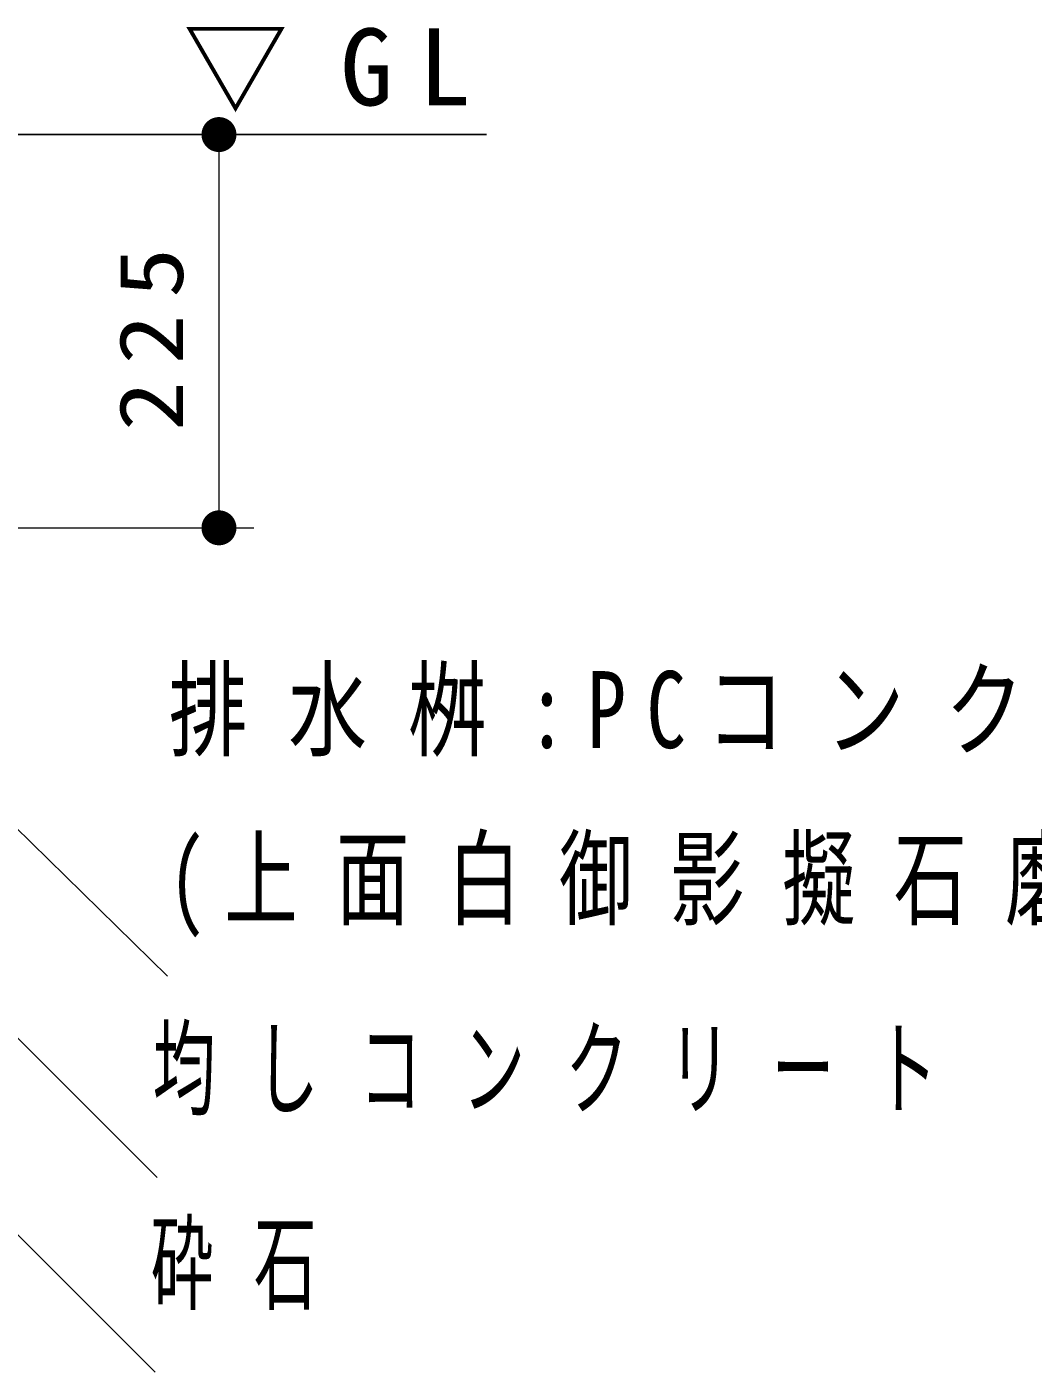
# Model space of a CAD drawing. Units: millimetres on the paper, scale 1:20. Extents: x -365 to 0, y -19 to 257.
# Drawn here: x -110.04 to -81.25, y 67.29 to 105.77 of the extents above; entities that cross this region are included whole.
import ezdxf

# ---------------------------------------------------------------- set-up
doc = ezdxf.new("R2010")
doc.units = ezdxf.units.MM
doc.layers.add('1_20', color=7, linetype='Continuous', lineweight=13)
doc.styles.add('ＭＳ ゴシック', font='')
doc.styles.get('ＭＳ ゴシック').set_extended_font_data('MS Gothic')

# ---------------------------------------------------------------- blocks, each defined once
blk = doc.blocks.new('filled_dot')
at = {"color": 0, "linetype": 'Continuous', "lineweight": -2, "const_width": 1.25}
blk.add_lwpolyline([(-0.625, 0, 1), (0.625, 0, 1)], format="xyb", close=True, dxfattribs=at)

msp = doc.modelspace()

# ---------------------------------------------------------------- linework, layer by layer
at = {"layer": '1_20', "lineweight": 25}
msp.add_line((-144.491, 102.689), (-96.888, 102.689), dxfattribs=at)
at = {"layer": '1_20'}
for p, q in [((-104.541, 102.689), (-104.541, 91.439)), ((-111.96, 91.439), (-103.541, 91.439)), ((-114.797, 87.221), (-106.018, 78.614)), ((-113.17, 79.71), (-106.314, 72.853)), ((-113.66, 74.577), (-106.37, 67.287))]:
    msp.add_line(p, q, dxfattribs=at)

# ---------------------------------------------------------------- block references
at = {"layer": '1_20', "xscale": 0.4, "yscale": 0.4}
for p, rotation in [((-104.541, 102.689), 270), ((-104.541, 91.439), 90)]:
    msp.add_blockref('filled_dot', p, dxfattribs=dict(at, rotation=rotation))

# ---------------------------------------------------------------- texts
at = {"layer": '1_20', "char_height": 2.199, "style": 'ＭＳ ゴシック'}
for s, insert, attachment_point in [('\\T1.5;▽GL', (-101.074, 104.526), 5), ('\\T1.52;\\W0.75;排水桝:PCコンクリート', (-105.977, 86.114), 4), ('\\T1.52;\\W0.7;(上面白御影擬石磨き仕上)', (-105.977, 81.114), 4), ('\\T1.64;\\W0.6;均しコンクリート', (-106.438, 75.853), 4), ('\\T1.64;\\W0.6;砕石', (-106.495, 70.287), 4)]:
    msp.add_mtext(s, dxfattribs=dict(at, insert=insert, attachment_point=attachment_point))
at = {"layer": '1_20', "insert": (-105.541, 97.064), "char_height": 1.833, "attachment_point": 8, "rotation": 90, "style": 'ＭＳ ゴシック'}
msp.add_mtext('\\T1.33;\\W1.15;225', dxfattribs=at)

doc.saveas('drawing.dxf')
